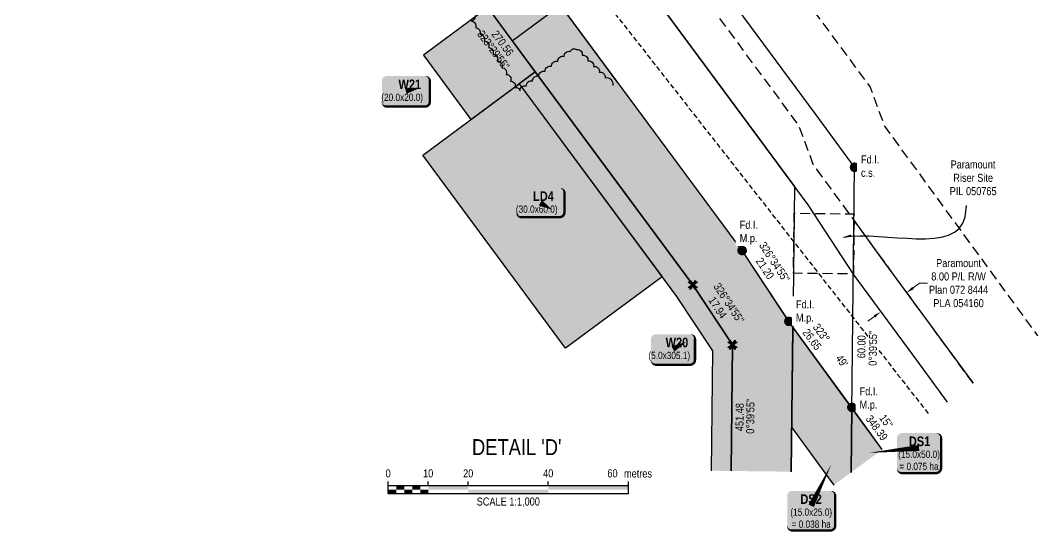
# Model space of a CAD drawing. Extents: x 521099 to 549685, y 6023217 to 6034691.
# Drawn here: x 533359 to 534630, y 6028538 to 6029176 of the extents above; entities that cross this region are included whole.
import ezdxf
from ezdxf.enums import TextEntityAlignment as Align

# ---------------------------------------------------------------- set-up
doc = ezdxf.new("R2010")
doc.units = 0
doc.header["$LTSCALE"] = 5
doc.header["$PDSIZE"] = 0.5
for name, pattern in [('0', [1, 1, 0]), ('foc-ACCESSROAD', [3.75, 2.5, -1.25]), ('UG_PIPE', [1.875, 1.25, -0.625])]:
    doc.linetypes.add(name, pattern=pattern)
doc.layers.get('Defpoints').update_dxf_attribs({"color": 9})
for name, color, linetype in [('AS-PIPE-UG', 44, 'UG_PIPE'), ('C-RW', 13, 'Continuous'), ('DETAIL-T', 7, 'Continuous'), ('F-AR', 190, 'foc-ACCESSROAD'), ('F-RW', 190, 'Continuous'), ('F-WS', 190, 'foc-ACCESSROAD'), ('L-BD', 7, 'Continuous'), ('L-MON', 1, 'Continuous'), ('L-MON-T', 1, 'Continuous'), ('P-PROPOSED', 10, 'Continuous'), ('P-PROPOSED-H', 21, 'Continuous'), ('P-TEMP-BLOCKS', 250, 'Continuous'), ('P-TEMP-H', 41, 'Continuous'), ('P-TEMP_LOG DECK', 46, 'Continuous'), ('P-TEMP_WORKSPACE', 46, 'Continuous'), ('P-WORKAREA', 113, 'Continuous'), ('P-WORKAREA-H', 111, 'Continuous'), ('T-BUSH', 110, '0')]:
    doc.layers.add(name, color=color, linetype=linetype)
doc.layers.add('F-RW-T', color=190, linetype='Continuous', lineweight=9)
doc.layers.add('F-WS-T', color=190, linetype='Continuous', lineweight=9)
doc.styles.add('80', font='ARIALN.TTF', dxfattribs={"height": 10})
doc.styles.add('80CG', font='ARIALN.TTF', dxfattribs={"height": 10})
doc.styles.add('80L', font='ARIALN.TTF', dxfattribs={"height": 10})
doc.styles.add('BOLD', font='ARIALNB.TTF')
doc.dimstyles.new('Compass 5 000', dxfattribs={"dimscale": 5, "dimtxt": 9, "dimasz": 2, "dimexe": 0.2, "dimexo": 0.0625, "dimgap": 0.5, "dimtad": 0, "dimtih": 1, "dimtoh": 1, "dimzin": 0, "dimdsep": 46, "dimtxsty": '80CG', "dimcen": 0.1, "dimse1": 1, "dimse2": 1, "dimclrd": 256, "dimclrt": 256, "dimaunit": 1, "dimadec": 4, "dimazin": 0, "dimtfac": 0.06, "dimtofl": 0, "dimtmove": 0, "dimatfit": 1, "dimfxl": 0.2, "dimtolj": 1, "dimtzin": 0, "dimlwd": -1, "dimarcsym": 0})

# ---------------------------------------------------------------- blocks, each defined once
blk = doc.blocks.new('*U805')
h = blk.add_hatch(color=191)
edge = h.paths.add_edge_path()
edge.add_line((-24, -19.6), (24, -19.6))
edge.add_arc((24, -13.6), 6, 270, 360)
edge.add_line((30, -13.6), (30, 12.5))
edge.add_arc((24, 12.5), 6, 0, 90)
edge.add_line((24, 18.5), (-24, 18.5))
edge.add_arc((-24, 12.5), 6, 90, 180)
edge.add_line((-30, 12.5), (-30, -13.6))
edge.add_arc((-24, -13.6), 6, 180, 270)
at = {"color": 250, "flags": 128}
blk.add_lwpolyline([(-24, -19.6, 3, 3, 0), (24, -19.6, 3, 3, 0.414214), (30, -13.6, 3, 3, 0), (30, 12.5, 3, 0, 0.414214), (24, 18.5, 0, 0, 0), (-24, 18.5, 0, 0, 0.414214), (-30, 12.5, 0, 0, 0), (-30, -13.6, 0, 3, 0.414214)], format="xyseb", close=True, dxfattribs=at)
at = {"flags": 128}
blk.add_lwpolyline([(17.2, 3.5, 0, 7.5, 0), (0, 0, 0, 0, 0)], format="xyseb", dxfattribs=at)
at = {"color": 250}
for tag, p, height, style in [('TEMP_AREA_W1_001', (-9.2, 2.2), 12, 'BOLD'), ('ENTER_TEXT_001', (-30.7, -12.5), 9, '80')]:
    blk.add_attdef(tag, p, '', height=height, dxfattribs=dict(at, style=style))
blk = doc.blocks.new('*U320')
at = {"color": 0}
for p, q in [((-150, 0), (-150, 15)), ((-100, 10), (-100, 15)), ((-50, 10), (-50, 15)), ((50, 10), (50, 15)), ((150.2, 0), (150.2, 15)), ((-150, 10), (150.2, 10)), ((-150, 0), (150.2, 0))]:
    blk.add_line(p, q, dxfattribs=at)
for points in [[(-150, 5), (-140, 5), (-150, 0), (-140, 0)], [(-140, 10), (-130, 10), (-140, 5), (-130, 5)], [(-130, 5), (-120, 5), (-130, 0), (-120, 0)], [(-120, 10), (-110, 10), (-120, 5), (-110, 5)], [(-110, 5), (-100, 5), (-110, 0), (-100, 0)], [(-100, 10), (-50, 10), (-100, 5), (-50, 5)], [(-50, 5), (50, 5), (-50, 0), (50, 0)], [(50, 10), (150.2, 10), (50, 5), (150.2, 5)]]:
    blk.add_solid(points, dxfattribs=at)
at = {"color": 0, "style": '80'}
blk.add_text('metres', height=10, dxfattribs=at).set_placement((162.2, 20), align=Align.CENTER)
at = {"color": 0, "char_height": 10, "style": '80'}
for s, insert, attachment_point in [('0', (-150, 30.2), 2), ('10', (-100, 30.2), 2), ('20', (-50, 30.2), 2), ('40', (50, 30.2), 2), ('60', (136.7, 30.2), 3), ('SCALE 1:1,000', (0.1, -5), 2)]:
    blk.add_mtext(s, dxfattribs=dict(at, insert=insert, attachment_point=attachment_point))
blk = doc.blocks.new('*U804')
h = blk.add_hatch(color=191)
edge = h.paths.add_edge_path()
edge.add_line((-24, -18), (24, -18))
edge.add_arc((24, -12), 6, 270, 360)
edge.add_line((30, -12), (30, 12.5))
edge.add_arc((24, 12.5), 6, 0, 90)
edge.add_line((24, 18.5), (-24, 18.5))
edge.add_arc((-24, 12.5), 6, 90, 180)
edge.add_line((-30, 12.5), (-30, -12))
edge.add_arc((-24, -12), 6, 180, 270)
at = {"color": 250, "flags": 128}
blk.add_lwpolyline([(-24, -18, 3, 3, 0), (24, -18, 3, 3, 0.414214), (30, -12, 3, 3, 0), (30, 12.5, 3, 0, 0.414214), (24, 18.5, 0, 0, 0), (-24, 18.5, 0, 0, 0.414214), (-30, 12.5, 0, 0, 0), (-30, -12, 0, 3, 0.414214)], format="xyseb", close=True, dxfattribs=at)
at = {"flags": 128}
blk.add_lwpolyline([(14.7, -8.8, 0, 7.5, 0), (0, 0, 0, 0, 0)], format="xyseb", dxfattribs=at)
at = {"color": 250}
for tag, p, height, style in [('TEMP_AREA_W1_001', (-9.2, 2.2), 12, 'BOLD'), ('ENTER_TEXT_001', (-30.7, -12.5), 9, '80')]:
    blk.add_attdef(tag, p, '', height=height, dxfattribs=dict(at, style=style))
blk = doc.blocks.new('*U806')
h = blk.add_hatch(color=191)
edge = h.paths.add_edge_path()
edge.add_line((-21.5, -19.6), (21.5, -19.6))
edge.add_arc((21.5, -13.6), 6, 270, 360)
edge.add_line((27.5, -13.6), (27.5, 12.5))
edge.add_arc((21.5, 12.5), 6, 0, 90)
edge.add_line((21.5, 18.5), (-21.5, 18.5))
edge.add_arc((-21.5, 12.5), 6, 90, 180)
edge.add_line((-27.5, 12.5), (-27.5, -13.6))
edge.add_arc((-21.5, -13.6), 6, 180, 270)
at = {"color": 250, "flags": 128}
blk.add_lwpolyline([(-21.5, -19.6, 3, 3, 0), (21.5, -19.6, 3, 3, 0.414214), (27.5, -13.6, 3, 3, 0), (27.5, 12.5, 3, 0, 0.414214), (21.5, 18.5, 0, 0, 0), (-21.5, 18.5, 0, 0, 0.414214), (-27.5, 12.5, 0, 0, 0), (-27.5, -13.6, 0, 3, 0.414214)], format="xyseb", close=True, dxfattribs=at)
at = {"flags": 128}
blk.add_lwpolyline([(16.7, 9.2, 0, 7.5, 0), (0, 0, 0, 0, 0)], format="xyseb", dxfattribs=at)
at = {"color": 250}
for tag, p, height, style in [('TEMP_AREA_W1_001', (-9.2, 2.2), 12, 'BOLD'), ('ENTER_TEXT_001', (-30.7, -12.5), 9, '80')]:
    blk.add_attdef(tag, p, '', height=height, dxfattribs=dict(at, style=style))
blk = doc.blocks.new('fdia')
at = {"color": 255, "const_width": 1}
blk.add_lwpolyline([(-0.5, 0, 1), (0.5, 0, 1)], format="xyb", close=True, dxfattribs=at)
blk = doc.blocks.new('Fdiaa')
blk.add_blockref('fdia', (0, 0))
blk = doc.blocks.new('fdib')
at = {"color": 1, "const_width": 1.6}
blk.add_lwpolyline([(-0.4, 0, 1), (0.4, 0, 1)], format="xyb", close=True, dxfattribs=at)
at = {"color": 1}
blk.add_circle((0, 0), 0.8, dxfattribs=at)
blk = doc.blocks.new('Fdibb')
blk.add_blockref('fdib', (0, 0))
blk = doc.blocks.new('fdicc')
for name in ['Fdibb', 'Fdiaa']:
    blk.add_blockref(name, (0, 0))
blk = doc.blocks.new('FDI')
blk.add_blockref('fdicc', (0, 0))
blk = doc.blocks.new('TEMP')
h = blk.add_hatch(color=255)
h.dxf.hatch_style = 1
h.paths.add_polyline_path([(-1.15, -0.67), (-0.67, -0.67), (-0.67, -1.15), (0, -0.25), (0.67, -1.15), (0.67, -0.67), (1.15, -0.67), (0.25, 0), (1.15, 0.67), (0.67, 0.67), (0.67, 1.15), (0, 0.25), (-0.67, 1.15), (-0.67, 0.67), (-1.15, 0.67), (-0.25, 0)])
h = blk.add_hatch(color=1)
h.dxf.hatch_style = 1
h.paths.add_polyline_path([(0, 0.08), (-0.57, 0.85), (-0.57, 0.57), (-0.85, 0.57), (-0.08, 0), (-0.85, -0.57), (-0.57, -0.57), (-0.57, -0.85), (0, -0.08), (0.57, -0.85), (0.57, -0.57), (0.85, -0.57), (0.08, 0), (0.85, 0.57), (0.57, 0.57), (0.57, 0.85)])
at = {"color": 1}
for p, q in [((-0.08, 0), (0.08, 0)), ((0, 0.08), (0, -0.08))]:
    blk.add_line(p, q, dxfattribs=at)
at = {"color": 255, "flags": 128}
blk.add_lwpolyline([(-0.25, 0), (-1.15, 0.67), (-0.67, 0.67), (-0.67, 1.15), (0, 0.25), (0.67, 1.15), (0.67, 0.67), (1.15, 0.67), (0.25, 0), (1.15, -0.67), (0.67, -0.67), (0.67, -1.15), (0, -0.25), (-0.67, -1.15), (-0.67, -0.67), (-1.15, -0.67)], close=True, dxfattribs=at)
at = {"color": 1, "flags": 128}
blk.add_lwpolyline([(-0.08, 0), (-0.85, 0.57), (-0.57, 0.57), (-0.57, 0.85), (0, 0.08), (0.57, 0.85), (0.57, 0.57), (0.85, 0.57), (0.08, 0), (0.85, -0.57), (0.57, -0.57), (0.57, -0.85), (0, -0.08), (-0.57, -0.85), (-0.57, -0.57), (-0.85, -0.57)], close=True, dxfattribs=at)
blk = doc.blocks.new('*D833')
at = {"layer": 'Defpoints', "color": 0, "linetype": 'Continuous', "transparency": 16777216}
for p in [(534465.2, 6028837.6), (534466.2, 6028836.2), (534433, 6028813.9)]:
    blk.add_point(p, dxfattribs=at)
at = {"layer": 'F-RW-T', "transparency": 16777216}
for p, q in [((534474.3, 6028842.1), (534482.3, 6028848.1)), ((534482.3, 6028848.1), (534492.3, 6028848.1)), ((534426, 6028806.6), (534417.9, 6028800.7))]:
    blk.add_line(p, q, dxfattribs=at)
at = {"layer": 'F-RW-T', "linetype": 'Continuous', "transparency": 16777216}
for points in [[(534473.3, 6028843.5), (534475.3, 6028840.8), (534466.2, 6028836.2)], [(534425, 6028807.9), (534427, 6028805.2), (534434, 6028812.5)]]:
    blk.add_solid(points, dxfattribs=at)
at = {"layer": 'F-RW-T', "linetype": 'Continuous', "transparency": 16777216, "insert": (534531.1, 6028848.1), "char_height": 10, "attachment_point": 5, "style": '80CG'}
blk.add_mtext('\\A1;Paramount\\P8.00 P/L R/W\\PPlan 072 8444\\PPLA 054160', dxfattribs=at)
blk = doc.blocks.new('*U905')
h = blk.add_hatch(color=111)
edge = h.paths.add_edge_path()
edge.add_line((-24, -30.9), (24, -30.9))
edge.add_arc((24, -24.9), 6, 270, 360)
edge.add_line((30, -24.9), (30, 12.5))
edge.add_arc((24, 12.5), 6, 0, 90)
edge.add_line((24, 18.5), (-24, 18.5))
edge.add_arc((-24, 12.5), 6, 90, 180)
edge.add_line((-30, 12.5), (-30, -24.9))
edge.add_arc((-24, -24.9), 6, 180, 270)
at = {"flags": 128}
blk.add_lwpolyline([(25.2, 51.8, 0, 7.5, 0), (0, 0, 0, 0, 0)], format="xyseb", dxfattribs=at)
at = {"color": 250, "flags": 128}
blk.add_lwpolyline([(-24, -30.9, 3, 3, 0), (24, -30.9, 3, 3, 0.414214), (30, -24.9, 3, 3, 0), (30, 12.5, 3, 0, 0.414214), (24, 18.5, 0, 0, 0), (-24, 18.5, 0, 0, 0.414214), (-30, 12.5, 0, 0, 0), (-30, -24.9, 0, 3, 0.414214)], format="xyseb", close=True, dxfattribs=at)
at = {"color": 250}
for tag, p, height, style in [('TEMP_AREA_W1_001', (-9.2, 2.2), 12, 'BOLD'), ('ENTER_TEXT_001', (-30.7, -12.5), 9, '80')]:
    blk.add_attdef(tag, p, '', height=height, dxfattribs=dict(at, style=style))
blk = doc.blocks.new('*U906')
h = blk.add_hatch(color=191)
edge = h.paths.add_edge_path()
edge.add_line((-21.5, -31.4), (21.5, -31.4))
edge.add_arc((21.5, -25.4), 6, 270, 360)
edge.add_line((27.5, -25.4), (27.5, 12.5))
edge.add_arc((21.5, 12.5), 6, 0, 90)
edge.add_line((21.5, 18.5), (-21.5, 18.5))
edge.add_arc((-21.5, 12.5), 6, 90, 180)
edge.add_line((-27.5, 12.5), (-27.5, -25.4))
edge.add_arc((-21.5, -25.4), 6, 180, 270)
at = {"color": 250, "flags": 128}
blk.add_lwpolyline([(-21.5, -31.4, 3, 3, 0), (21.5, -31.4, 3, 3, 0.414214), (27.5, -25.4, 3, 3, 0), (27.5, 12.5, 3, 0, 0.414214), (21.5, 18.5, 0, 0, 0), (-21.5, 18.5, 0, 0, 0.414214), (-27.5, 12.5, 0, 0, 0), (-27.5, -25.4, 0, 3, 0.414214)], format="xyseb", close=True, dxfattribs=at)
at = {"flags": 128}
blk.add_lwpolyline([(-63.1, -6.2, 0, 7.5, 0), (0, 0, 0, 0, 0)], format="xyseb", dxfattribs=at)
at = {"color": 250}
for tag, p, height, style in [('TEMP_AREA_W1_001', (-9.2, 2.2), 12, 'BOLD'), ('ENTER_TEXT_001', (-30.7, -12.5), 9, '80')]:
    blk.add_attdef(tag, p, '', height=height, dxfattribs=dict(at, style=style))

msp = doc.modelspace()

# ---------------------------------------------------------------- hatches: boundary and pattern name
at = {"layer": 'P-PROPOSED-H'}
h = msp.add_hatch(color=256, dxfattribs=at)
h.dxf.hatch_style = 1
h.paths.add_polyline_path([(533550.487, 6030392.501), (533476.29, 6030403.178), (533438.726, 6030138.188), (533359.31, 6030075.467), (533395.278, 6029932.246), (534199.361, 6028845.886), (534248.748, 6028771.04), (534246.921, 6028613.611), (534321.877, 6028612.741), (534323.97, 6028793.146), (534260.818, 6028888.854), (533464.143, 6029965.464), (533443.628, 6030046.539), (533508.734, 6030097.959)])
at = {"layer": 'P-TEMP-H'}
h = msp.add_hatch(color=256, dxfattribs=at)
h.dxf.hatch_style = 1
h.paths.add_polyline_path([(533973.77, 6029150.745), (534154.542, 6029284.514), (534124.815, 6029324.685), (533944.044, 6029190.917)])
h = msp.add_hatch(color=256, dxfattribs=at)
h.dxf.hatch_style = 1
h.paths.add_polyline_path([(534002.465, 6029111.968), (533943.012, 6029192.311), (533862.669, 6029132.858), (533922.122, 6029052.515)])
h = msp.add_hatch(color=256, dxfattribs=at)
h.dxf.hatch_style = 1
h.paths.add_polyline_path([(534246.921, 6028613.611), (534248.748, 6028771.04), (534199.361, 6028845.886), (534002.465, 6029111.968), (533982.379, 6029097.104), (534178.876, 6028831.563), (534223.673, 6028763.671), (534221.935, 6028613.901)])
h = msp.add_hatch(color=256, dxfattribs=at)
h.dxf.hatch_style = 1
h.paths.add_polyline_path([(534040.222, 6028766.896), (533861.864, 6029007.925), (533982.379, 6029097.104), (534160.737, 6028856.075)])

# ---------------------------------------------------------------- linework, layer by layer
at = {"layer": 'AS-PIPE-UG', "flags": 128}
msp.add_lwpolyline([(533545.543, 6030093.239), (533516.853, 6030069.764), (533486.388, 6030042.094), (533484.593, 6030001.409), (533503.958, 6029972.574), (533531.848, 6029929.109), (533563.198, 6029870.699), (534062.768, 6029234.814), (534494.748, 6028683.416)], dxfattribs=at)
at = {"layer": 'C-RW', "flags": 128}
for points in [[(534435.737, 6028640.324), (534397.888, 6028693.029), (534319.168, 6028800.424), (534260.818, 6028888.854), (533464.143, 6029965.464), (533443.628, 6030046.539), (533671.539, 6030226.54), (533680.735, 6030290.45), (533682.323, 6030301.457), (533692.486, 6030372.066)], [(533791.494, 6030357.819), (533783.455, 6030301.96), (533779.741, 6030276.199), (533764.875, 6030172.895), (533556.668, 6030008.455), (534342.852, 6028946.022), (534400.464, 6028858.125), (534478.474, 6028752.153), (534516.89, 6028699.616)], [(534104.913, 6029099.54), (533464.143, 6029965.464), (533443.628, 6030046.539)]]:
    msp.add_lwpolyline(points, dxfattribs=at)
at = {"layer": 'F-AR', "flags": 128}
for points in [[(534549.208, 6028723.228), (534349.642, 6028996.374), (534331.755, 6029045.032), (533602.295, 6030030.808), (533564.058, 6030181.921), (533581.192, 6030300.954), (533581.728, 6030304.705), (533593.476, 6030386.314)], [(533692.486, 6030372.066), (533682.323, 6030301.457), (533680.735, 6030290.45), (533673.254, 6030238.46), (533665.856, 6030187.059), (533694.357, 6030074.425), (534420.621, 6029092.966), (534438.615, 6029044.018), (534629.911, 6028782.191)]]:
    msp.add_lwpolyline(points, dxfattribs=at)
at = {"layer": 'F-RW', "flags": 128}
for points in [[(533550.524, 6030392.495), (533517.742, 6030161.24), (533556.264, 6030009), (534276.574, 6029035.588), (534326.009, 6028968.784), (534321.877, 6028612.741)], [(534396.833, 6028611.872), (534401.257, 6028993.114), (534351.841, 6029059.895), (533625.311, 6030041.712), (533594.032, 6030165.326), (533624.721, 6030381.818)], [(534400.487, 6028926.782), (534433.305, 6028880.95), (534510.704, 6028775.808), (534549.189, 6028723.214)]]:
    msp.add_lwpolyline(points, dxfattribs=at)
at = {"layer": 'F-WS', "flags": 128}
msp.add_lwpolyline([(534400.576, 6028926.922), (534399.838, 6028859.509), (534324.875, 6028860.443), (534325.843, 6028935.437), (534394.669, 6028934.631), (534400.804, 6028934.472), (534400.576, 6028926.922)], close=True, dxfattribs=at)
at = {"layer": 'P-PROPOSED', "flags": 128}
for points in [[(533476.29, 6030403.178), (533438.726, 6030138.188), (533359.31, 6030075.467), (533395.278, 6029932.246), (534199.361, 6028845.886), (534248.748, 6028771.04), (534246.921, 6028613.611)], [(534321.877, 6028612.741), (534323.97, 6028793.146), (534260.818, 6028888.854), (533464.143, 6029965.464), (533443.628, 6030046.539), (533508.734, 6030097.959), (533550.487, 6030392.501)]]:
    msp.add_lwpolyline(points, dxfattribs=at)
at = {"layer": 'P-TEMP_LOG DECK', "flags": 128}
msp.add_lwpolyline([(534040.222, 6028766.896), (533861.864, 6029007.925), (533982.379, 6029097.104), (534160.737, 6028856.075)], close=True, dxfattribs=at)
at = {"layer": 'P-TEMP_WORKSPACE', "flags": 128}
for points in [[(533973.77, 6029150.745), (534154.542, 6029284.514), (534124.815, 6029324.685), (533944.044, 6029190.917)], [(534002.465, 6029111.968), (533943.012, 6029192.311), (533862.669, 6029132.858), (533922.122, 6029052.515)]]:
    msp.add_lwpolyline(points, close=True, dxfattribs=at)
msp.add_lwpolyline([(534246.921, 6028613.611), (534248.748, 6028771.04), (534199.361, 6028845.886), (534002.465, 6029111.968), (533982.379, 6029097.104), (534178.876, 6028831.563), (534223.673, 6028763.671), (534221.935, 6028613.901)], dxfattribs=at)
at = {"layer": 'T-BUSH', "linetype": 'Continuous', "flags": 128}
msp.add_lwpolyline([(533926.654, 6029182.476, -0.52056705), (533922.198, 6029175.578, -0.52056705), (533927.691, 6029167.228, -0.52056705), (533933.184, 6029158.878, -0.52056705), (533938.676, 6029150.527, -0.52056705), (533944.169, 6029142.177, -0.52056705), (533949.662, 6029133.827, -0.52056705), (533955.154, 6029125.477, -0.52056705), (533960.647, 6029117.126, -0.52056705), (533966.139, 6029108.776, -0.52056705), (533971.632, 6029100.426, -0.52056705), (533977.125, 6029092.075, -0.52056705), (533983.336, 6029088.099, -0.52056705), (533991.213, 6029094.252, -0.52056705), (533999.089, 6029100.405, -0.52056705), (534006.966, 6029106.558, -0.52056705), (534014.842, 6029112.71, -0.52056705), (534022.719, 6029118.863, -0.52056705), (534030.596, 6029125.016, -0.52056705), (534038.472, 6029131.169, -0.52056705), (534046.349, 6029137.321, -0.52056705), (534054.004, 6029139.67, -0.52056705), (534061.114, 6029132.646, -0.52056705), (534068.224, 6029125.621, -0.52056705), (534075.334, 6029118.597, -0.52056705), (534082.444, 6029111.572, -0.52056705), (534089.554, 6029104.547, -0.52056705), (534099.361, 6029094.858)], format="xyb", dxfattribs=at)

# ---------------------------------------------------------------- block references
at = {"layer": 'DETAIL-T', "linetype": 'Continuous', "xscale": 0.99948145, "yscale": 0.99948145, "zscale": 0.99948145}
msp.add_blockref('*U320', (533968.636, 6028585.452), dxfattribs=at)
at = {"layer": 'L-MON', "xscale": 4.99740725, "yscale": 4.99740725, "zscale": 4.99740725}
for p in [(534401.253, 6028992.784), (534260.818, 6028888.854), (534319.168, 6028800.424), (534397.888, 6028693.029)]:
    msp.add_blockref('FDI', p, dxfattribs=at)
at = {"layer": 'L-MON', "color": 5, "linetype": 'Continuous', "xscale": 4.99740725, "yscale": 4.99740725, "zscale": 4.99740725}
msp.add_blockref('TEMP', (534199.361, 6028845.886), dxfattribs=at)
at = {"layer": 'L-MON', "color": 5, "xscale": 4.99740725, "yscale": 4.99740725, "zscale": 4.99740725}
msp.add_blockref('TEMP', (534248.748, 6028771.04), dxfattribs=at)
at = {"layer": 'P-TEMP-BLOCKS', "xscale": 0.99948145, "yscale": 0.99948145, "zscale": 0.99948145}
for name, p, values in [('*U805', (533840.789, 6029088.171), {'TEMP_AREA_W1_001': 'W21', 'ENTER_TEXT_001': '(20.0x20.0)'}), ('*U804', (534008.86, 6028948.52), {'TEMP_AREA_W1_001': 'LD4', 'ENTER_TEXT_001': '(30.0x60.0)'}), ('*U806', (534174.443, 6028765.874), {'TEMP_AREA_W1_001': 'W20', 'ENTER_TEXT_001': '(5.0x305.1)'})]:
    msp.add_blockref(name, p, dxfattribs=at).add_auto_attribs(values)
at = {"layer": 'P-TEMP-BLOCKS'}
ref = msp.add_blockref('*U906', (534481.783, 6028642.406), dxfattribs=dict(at, xscale=0.99948145, yscale=0.99948145, zscale=0.99948145))
ref.add_attrib('TEMP_AREA_W1_001', 'DS1', (534469.045, 6028644.669), dxfattribs={"layer": '0', "color": 250, "height": 11.9938, "style": 'BOLD'})
ref.add_attrib('ENTER_TEXT_001', '(15.0x50.0)', (534455.72, 6028629.942), dxfattribs={"layer": '0', "color": 250, "height": 8.99533, "style": '80'})
ref.add_attrib('ENTER_TEXT_002', '= 0.075 ha', (534457.227, 6028614.913), dxfattribs={"layer": '0', "color": 250, "height": 8.9953, "style": '80'})
ref = msp.add_blockref('*U905', (534347.077, 6028570.228), dxfattribs=dict(at, xscale=0.99948145, yscale=0.99948145, zscale=0.99948145))
ref.add_attrib('TEMP_AREA_W1_001', 'DS2', (534333.566, 6028572.491), dxfattribs={"layer": '0', "color": 250, "height": 11.9938, "style": 'BOLD'})
ref.add_attrib('ENTER_TEXT_001', '(15.0x25.0)', (534321.015, 6028557.764), dxfattribs={"layer": '0', "color": 250, "height": 8.99533, "style": '80'})
ref.add_attrib('ENTER_TEXT_002', '= 0.038 ha', (534322.521, 6028542.735), dxfattribs={"layer": '0', "color": 250, "height": 8.9953, "style": '80'})

# ---------------------------------------------------------------- texts
at = {"layer": 'DETAIL-T', "color": 3, "insert": (533979.29, 6028643.369), "char_height": 19.9896, "width": 223.74194, "attachment_point": 5, "style": '80CG'}
msp.add_mtext("DETAIL 'D'", dxfattribs=at)
at = {"layer": 'F-WS-T', "insert": (534519.575, 6029001.3), "char_height": 9.99481, "width": 58.20077, "attachment_point": 1, "style": '80L'}
msp.add_mtext('\\pi1.5703;Paramount\\P\\pi4.9758;Riser Site\\P\\pi0.48972;PIL 050765', dxfattribs=at)
at = {"layer": 'L-BD', "linetype": 'Continuous', "style": '80L'}
for s, height, rotation, p in [("326°34'55''", 9.99481, 303.418582, (534244.345, 6028823.097)), ('17.94', 9.9948, 303.418582, (534230.331, 6028817.551)), ('60.00', 9.9948, 89.335126, (534409.863, 6028768.733))]:
    msp.add_text(s, height=height, rotation=rotation, dxfattribs=at).set_placement(p, align=Align.MIDDLE)
at = {"layer": 'L-BD', "style": '80L'}
msp.add_text('451.48', height=9.9948, rotation=89.3351, dxfattribs=at).set_placement((534257.611, 6028680.864), align=Align.MIDDLE)
at = {"layer": 'L-BD', "color": 1, "linetype": 'Continuous', "insert": (533948.727, 6029173.599), "char_height": 9.99481, "width": 56.27817, "attachment_point": 1, "rotation": 306.5009, "line_spacing_factor": 0.855, "style": '80L', "bg_fill": 1, "box_fill_scale": 1.1, "bg_fill_color": 41, "bg_fill_transparency": 0}
msp.add_mtext("\\pi11.061;270.56\\P\\pi0.27837;323°29'55'' ", dxfattribs=at)
at = {"layer": 'L-BD', "linetype": 'Continuous', "char_height": 9.99481, "width": 56.27817, "attachment_point": 1, "line_spacing_factor": 0.855, "style": '80L'}
for s, insert, rotation in [("\\pi0.27837;326°34'55''\\P\\pi14.255;21.20 ", (534289.729, 6028900.991), 303.418582), ('\\pi16.488;323°\\P\\pi14.21;26.65 ', (534346.744, 6028812.191), 306.5009), ("\\pi21.021;49'", (534372.515, 6028776.879), 306.5009)]:
    msp.add_mtext(s, dxfattribs=dict(at, insert=insert, rotation=rotation))
at = {"layer": 'L-BD', "insert": (534266.036, 6028682.133), "char_height": 9.9948, "width": 44.46663, "attachment_point": 2, "rotation": 89.3351, "style": '80L'}
msp.add_mtext("0°39'55''", dxfattribs=at)

# ---------------------------------------------------------------- dimensions: what is measured, and where the dimension line sits
at = {"layer": 'F-RW-T', "color": 6, "linetype": 'Continuous'}
dim = msp.add_aligned_dim(p1=(534433.013, 6028813.908), p2=(534465.21, 6028837.609), distance=-1.731, text='Paramount\\P8.00 P/L R/W\\PPlan 072 8444\\PPLA 054160', dimstyle='Compass 5 000', dxfattribs=at)
dim.commit()
dim.dimension.update_dxf_attribs({"geometry": '*D833', "text_midpoint": (534531.067, 6028848.072)})

# ---------------------------------------------------------------- leaders
at = {"layer": 'F-RW-T', "color": 6, "linetype": 'Continuous', "path_type": 1}
msp.add_leader([(534387.216, 6028905.67), (534539.187, 6028930.847), (534540.866, 6028945.114)], dimstyle='Compass 5 000', override={"dimgap": 0.5, "dimtad": 0}, dxfattribs=at)

# ---------------------------------------------------------------- next in the draw order: texts
at = {"layer": 'L-BD', "insert": (534419.104, 6028766.991), "char_height": 9.9948, "width": 44.46662, "attachment_point": 2, "rotation": 89.335126, "style": '80L', "bg_fill": 3, "box_fill_scale": 1.1, "bg_fill_color": 256, "bg_fill_transparency": 0}
msp.add_mtext("0°39'55''", dxfattribs=at)
at = {"layer": 'L-MON-T', "linetype": 'Continuous', "char_height": 9.9948, "attachment_point": 1, "style": '80L', "bg_fill": 2}
for s, insert in [('Fd.I.\\Pc.s.', (534409.283, 6029007.519)), ('Fd.I.\\PM.p.', (534257.768, 6028925.977)), ('Fd.I. \\PM.p.', (534328.048, 6028826.625)), ('Fd.I.\\PM.p.', (534407.51, 6028718.073))]:
    msp.add_mtext_dynamic_manual_height_columns(s, width=22.03263, gutter_width=49.974, heights=[0], dxfattribs=dict(at, insert=insert))

# ---------------------------------------------------------------- next in the draw order: hatches: boundary and pattern name
at = {"layer": 'P-TEMP-H'}
h = msp.add_hatch(color=256, dxfattribs=at)
h.dxf.hatch_style = 1
h.paths.add_polyline_path([(534396.832, 6028611.788), (534435.776, 6028640.27), (534397.766, 6028692.243)])
at = {"layer": 'P-WORKAREA-H'}
h = msp.add_hatch(color=256, dxfattribs=at)
h.dxf.hatch_style = 1
h.paths.add_polyline_path([(534375.27, 6028596.019), (534396.832, 6028611.788), (534397.766, 6028692.243), (534323.97, 6028793.146), (534322.52, 6028668.146)])

# ---------------------------------------------------------------- next in the draw order: linework, layer by layer
at = {"layer": 'P-TEMP_WORKSPACE', "flags": 128}
msp.add_lwpolyline([(534435.776, 6028640.27), (534397.766, 6028692.243), (534396.832, 6028611.788)], dxfattribs=at)
at = {"layer": 'P-WORKAREA', "flags": 128}
msp.add_lwpolyline([(534396.832, 6028611.788), (534397.766, 6028692.243), (534323.97, 6028793.146), (534322.52, 6028668.146), (534375.27, 6028596.019)], dxfattribs=at)

# ---------------------------------------------------------------- next in the draw order: texts
at = {"layer": 'L-BD', "linetype": 'Continuous', "insert": (534433.881, 6028693.218), "char_height": 9.99481, "width": 34.60456, "attachment_point": 1, "rotation": 306.5009, "line_spacing_factor": 0.855, "style": '80L'}
msp.add_mtext("\\pi9.6357;15''\\P\\pi0.27837;348.39 ", dxfattribs=at)

doc.saveas('drawing.dxf')
